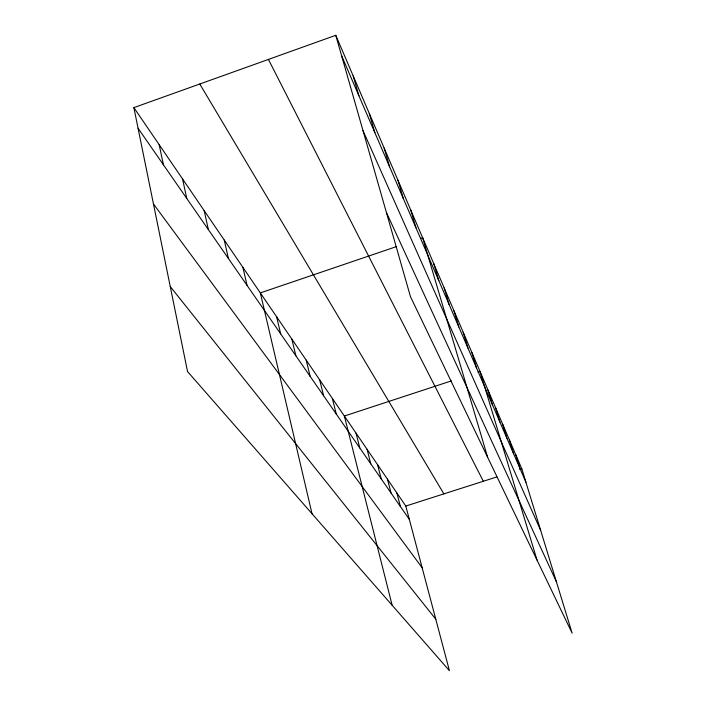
<?xml version="1.0" encoding="UTF-8"?>
<svg xmlns="http://www.w3.org/2000/svg" width="706" height="706" viewBox="0 0 706 706"><rect width="100%" height="100%" fill="white"/><g stroke="black" fill="none" stroke-linecap="round" stroke-linejoin="round"><path stroke-width="1.06" d="M133.866 107.621L405.8 506.052L449.431 670.7L187.54 371.55L133.866 107.621L335.765 35.3L521.858 468.952L572.134 633.167L410.477 296.688L335.765 35.3M396.657 246.535L260.32 292.902L312.034 513.756M420.547 238.416L422.62 237.71L487.643 457.312M451.346 380.913L344.36 416.028L392.139 605.254M477.988 372.168L480.036 371.497L536.992 560.017M405.8 506.052L496.865 476.938M519.775 469.614L521.858 468.952M170.261 286.574L435.779 619.171M153.458 203.981L422.153 567.756M138.058 128.227L409.339 519.404M199.78 84.005L443.871 493.882M268.421 59.419L483.328 481.271M386.394 212.435L556.399 581.762M363.008 130.636L540.699 530.48M341.58 55.677L525.935 482.26M515.777 454.77L519.925 468.36M509.37 439.856L513.606 453.729M502.628 424.138L506.943 438.311M495.515 407.556L499.91 422.038M487.996 390.039L492.479 404.847M471.855 352.435L476.524 367.932M463.189 332.244L467.954 348.093M453.984 310.799L458.847 327.019M444.198 287.986L449.157 304.595M433.766 263.673L438.823 280.688M410.698 209.911L415.966 227.791M397.893 180.092L403.276 198.43M384.126 148.004L389.615 166.819M369.273 113.392L374.877 132.71M353.203 75.948L358.922 95.787M396.851 492.938L400.434 506.573M387.435 479.145L391.071 493.07M377.525 464.619L381.214 478.844M367.067 449.307L370.809 463.851M356.027 433.131L359.822 448.01M332.367 398.458L336.259 414.025M319.668 379.846L323.604 395.775M306.183 360.104L310.172 376.413M291.86 339.109L295.893 355.815M276.602 316.756L280.679 333.876M242.908 267.389L247.056 285.392M224.243 240.04L228.417 258.52M204.175 210.644L208.376 229.618M182.563 178.971L186.763 198.465M159.194 144.739L163.404 164.772"/></g></svg>
